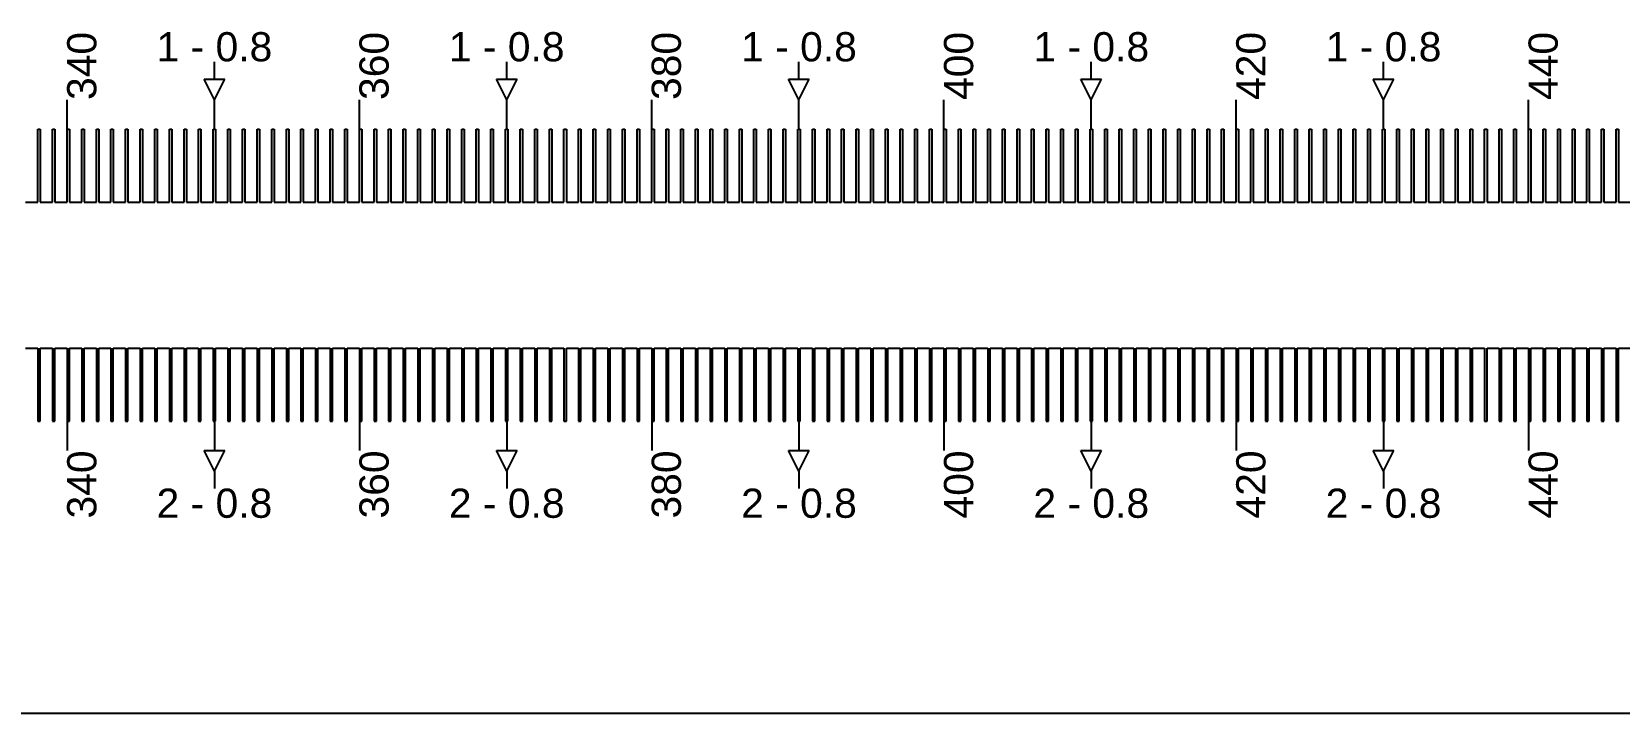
# Model space of a CAD drawing. Extents: x -119394 to 128420, y 74496 to 185496.
# Drawn here: x 8745 to 9288, y 112796 to 113029 of the extents above; entities that cross this region are included whole.
import ezdxf

# ---------------------------------------------------------------- set-up
doc = ezdxf.new("R2010")
doc.units = 13
doc.layers.add('CL - Label-1', color=120, linetype='Continuous')
doc.layers.add('CL - Label-2', color=132, linetype='Continuous')
doc.layers.add('CL - Sub-Micro', color=7, linetype='Continuous', true_color=0x47d1ff)
doc.styles.get("Standard").update_dxf_attribs({"font": 'arial.ttf'})

msp = doc.modelspace()

# ---------------------------------------------------------------- linework, layer by layer
for p, q in [((8807.19, 113012.94), (8807.19, 113018.94)), ((8907.19, 113012.94), (8907.19, 113018.94)), ((9007.19, 113012.94), (9007.19, 113018.94)), ((9107.19, 113012.94), (9107.19, 113018.94)), ((9207.19, 113012.94), (9207.19, 113018.94)), ((8756.79, 112995.86), (8756.79, 113005.86)), ((8807.19, 112995.86), (8807.19, 113005.86)), ((8856.79, 112995.86), (8856.79, 113005.86)), ((8907.19, 112995.86), (8907.19, 113005.86)), ((8956.79, 112995.86), (8956.79, 113005.86)), ((9007.19, 112995.86), (9007.19, 113005.86)), ((9056.79, 112995.86), (9056.79, 113005.86)), ((9107.19, 112995.86), (9107.19, 113005.86)), ((9156.79, 112995.86), (9156.79, 113005.86)), ((9207.19, 112995.86), (9207.19, 113005.86)), ((9256.79, 112995.86), (9256.79, 113005.86)), ((8756.79, 112895.86), (8756.79, 112885.86)), ((8807.19, 112895.86), (8807.19, 112885.86)), ((8856.79, 112895.86), (8856.79, 112885.86)), ((8907.19, 112895.86), (8907.19, 112885.86)), ((8956.79, 112895.86), (8956.79, 112885.86)), ((9007.19, 112895.86), (9007.19, 112885.86)), ((9056.79, 112895.86), (9056.79, 112885.86)), ((9107.19, 112895.86), (9107.19, 112885.86)), ((9156.79, 112895.86), (9156.79, 112885.86)), ((9207.19, 112895.86), (9207.19, 112885.86)), ((9256.79, 112895.86), (9256.79, 112885.86)), ((8807.19, 112878.79), (8807.19, 112872.79)), ((8907.19, 112878.79), (8907.19, 112872.79)), ((9007.19, 112878.79), (9007.19, 112872.79)), ((9107.19, 112878.79), (9107.19, 112872.79)), ((9207.19, 112878.79), (9207.19, 112872.79)), ((4356.79, 112795.86), (14856.79, 112795.86))]:
    msp.add_line(p, q)
at = {"layer": 'CL - Label-2'}
for p, q in [((8807.19, 113005.86), (8803.65, 113012.96)), ((8803.65, 113012.96), (8810.72, 113012.96)), ((8807.19, 113005.86), (8810.72, 113012.96)), ((8907.19, 113005.86), (8903.65, 113012.96)), ((8903.65, 113012.96), (8910.72, 113012.96)), ((8907.19, 113005.86), (8910.72, 113012.96)), ((9007.19, 113005.86), (9003.65, 113012.96)), ((9003.65, 113012.96), (9010.72, 113012.96)), ((9007.19, 113005.86), (9010.72, 113012.96)), ((9107.19, 113005.86), (9103.65, 113012.96)), ((9103.65, 113012.96), (9110.72, 113012.96)), ((9107.19, 113005.86), (9110.72, 113012.96)), ((9207.19, 113005.86), (9203.65, 113012.96)), ((9203.65, 113012.96), (9210.72, 113012.96)), ((9207.19, 113005.86), (9210.72, 113012.96)), ((8807.19, 112878.79), (8803.65, 112885.89)), ((8803.65, 112885.89), (8810.72, 112885.89)), ((8807.19, 112878.79), (8810.72, 112885.89)), ((8907.19, 112878.79), (8903.65, 112885.89)), ((8903.65, 112885.89), (8910.72, 112885.89)), ((8907.19, 112878.79), (8910.72, 112885.89)), ((9007.19, 112878.79), (9003.65, 112885.89)), ((9003.65, 112885.89), (9010.72, 112885.89)), ((9007.19, 112878.79), (9010.72, 112885.89)), ((9107.19, 112878.79), (9103.65, 112885.89)), ((9103.65, 112885.89), (9110.72, 112885.89)), ((9107.19, 112878.79), (9110.72, 112885.89)), ((9207.19, 112878.79), (9203.65, 112885.89)), ((9203.65, 112885.89), (9210.72, 112885.89)), ((9207.19, 112878.79), (9210.72, 112885.89))]:
    msp.add_line(p, q, dxfattribs=at)
at = {"layer": 'CL - Sub-Micro'}
for p, q in [((8746.79, 112970.86), (8746.79, 112995.86)), ((8746.79, 112995.86), (8747.59, 112995.86)), ((8747.59, 112995.86), (8747.59, 112970.86)), ((8751.79, 112970.86), (8751.79, 112995.86)), ((8751.79, 112995.86), (8752.59, 112995.86)), ((8752.59, 112995.86), (8752.59, 112970.86)), ((8756.79, 112970.86), (8756.79, 112995.86)), ((8756.79, 112995.86), (8757.59, 112995.86)), ((8757.59, 112995.86), (8757.59, 112970.86)), ((8761.79, 112970.86), (8761.79, 112995.86)), ((8761.79, 112995.86), (8762.59, 112995.86)), ((8762.59, 112995.86), (8762.59, 112970.86)), ((8766.79, 112970.86), (8766.79, 112995.86)), ((8766.79, 112995.86), (8767.59, 112995.86)), ((8767.59, 112995.86), (8767.59, 112970.86)), ((8771.79, 112970.86), (8771.79, 112995.86)), ((8771.79, 112995.86), (8772.59, 112995.86)), ((8772.59, 112995.86), (8772.59, 112970.86)), ((8776.79, 112970.86), (8776.79, 112995.86)), ((8776.79, 112995.86), (8777.59, 112995.86)), ((8777.59, 112995.86), (8777.59, 112970.86)), ((8781.79, 112970.86), (8781.79, 112995.86)), ((8781.79, 112995.86), (8782.59, 112995.86)), ((8782.59, 112995.86), (8782.59, 112970.86)), ((8786.79, 112970.86), (8786.79, 112995.86)), ((8786.79, 112995.86), (8787.59, 112995.86)), ((8787.59, 112995.86), (8787.59, 112970.86)), ((8791.79, 112970.86), (8791.79, 112995.86)), ((8791.79, 112995.86), (8792.59, 112995.86)), ((8792.59, 112995.86), (8792.59, 112970.86)), ((8796.79, 112970.86), (8796.79, 112995.86)), ((8796.79, 112995.86), (8797.59, 112995.86)), ((8797.59, 112995.86), (8797.59, 112970.86)), ((8801.79, 112970.86), (8801.79, 112995.86)), ((8801.79, 112995.86), (8802.59, 112995.86)), ((8802.59, 112995.86), (8802.59, 112970.86)), ((8806.79, 112970.86), (8806.79, 112995.86)), ((8806.79, 112995.86), (8807.59, 112995.86)), ((8807.59, 112995.86), (8807.59, 112970.86)), ((8811.79, 112970.86), (8811.79, 112995.86)), ((8811.79, 112995.86), (8812.59, 112995.86)), ((8812.59, 112995.86), (8812.59, 112970.86)), ((8816.79, 112970.86), (8816.79, 112995.86)), ((8816.79, 112995.86), (8817.59, 112995.86)), ((8817.59, 112995.86), (8817.59, 112970.86)), ((8821.79, 112970.86), (8821.79, 112995.86)), ((8821.79, 112995.86), (8822.59, 112995.86)), ((8822.59, 112995.86), (8822.59, 112970.86)), ((8826.79, 112970.86), (8826.79, 112995.86)), ((8826.79, 112995.86), (8827.59, 112995.86)), ((8827.59, 112995.86), (8827.59, 112970.86)), ((8831.79, 112970.86), (8831.79, 112995.86)), ((8831.79, 112995.86), (8832.59, 112995.86)), ((8832.59, 112995.86), (8832.59, 112970.86)), ((8836.79, 112970.86), (8836.79, 112995.86)), ((8836.79, 112995.86), (8837.59, 112995.86)), ((8837.59, 112995.86), (8837.59, 112970.86)), ((8841.79, 112970.86), (8841.79, 112995.86)), ((8841.79, 112995.86), (8842.59, 112995.86)), ((8842.59, 112995.86), (8842.59, 112970.86)), ((8846.79, 112970.86), (8846.79, 112995.86)), ((8846.79, 112995.86), (8847.59, 112995.86)), ((8847.59, 112995.86), (8847.59, 112970.86)), ((8851.79, 112970.86), (8851.79, 112995.86)), ((8851.79, 112995.86), (8852.59, 112995.86)), ((8852.59, 112995.86), (8852.59, 112970.86)), ((8856.79, 112970.86), (8856.79, 112995.86)), ((8856.79, 112995.86), (8857.59, 112995.86)), ((8857.59, 112995.86), (8857.59, 112970.86)), ((8861.79, 112970.86), (8861.79, 112995.86)), ((8861.79, 112995.86), (8862.59, 112995.86)), ((8862.59, 112995.86), (8862.59, 112970.86)), ((8866.79, 112970.86), (8866.79, 112995.86)), ((8866.79, 112995.86), (8867.59, 112995.86)), ((8867.59, 112995.86), (8867.59, 112970.86)), ((8871.79, 112970.86), (8871.79, 112995.86)), ((8871.79, 112995.86), (8872.59, 112995.86)), ((8872.59, 112995.86), (8872.59, 112970.86)), ((8876.79, 112970.86), (8876.79, 112995.86)), ((8876.79, 112995.86), (8877.59, 112995.86)), ((8877.59, 112995.86), (8877.59, 112970.86)), ((8881.79, 112970.86), (8881.79, 112995.86)), ((8881.79, 112995.86), (8882.59, 112995.86)), ((8882.59, 112995.86), (8882.59, 112970.86)), ((8886.79, 112970.86), (8886.79, 112995.86)), ((8886.79, 112995.86), (8887.59, 112995.86)), ((8887.59, 112995.86), (8887.59, 112970.86)), ((8891.79, 112970.86), (8891.79, 112995.86)), ((8891.79, 112995.86), (8892.59, 112995.86)), ((8892.59, 112995.86), (8892.59, 112970.86)), ((8896.79, 112970.86), (8896.79, 112995.86)), ((8896.79, 112995.86), (8897.59, 112995.86)), ((8897.59, 112995.86), (8897.59, 112970.86)), ((8901.79, 112970.86), (8901.79, 112995.86)), ((8901.79, 112995.86), (8902.59, 112995.86)), ((8902.59, 112995.86), (8902.59, 112970.86)), ((8906.79, 112970.86), (8906.79, 112995.86)), ((8906.79, 112995.86), (8907.59, 112995.86)), ((8907.59, 112995.86), (8907.59, 112970.86)), ((8911.79, 112970.86), (8911.79, 112995.86)), ((8911.79, 112995.86), (8912.59, 112995.86)), ((8912.59, 112995.86), (8912.59, 112970.86)), ((8916.79, 112970.86), (8916.79, 112995.86)), ((8916.79, 112995.86), (8917.59, 112995.86)), ((8917.59, 112995.86), (8917.59, 112970.86)), ((8921.79, 112970.86), (8921.79, 112995.86)), ((8921.79, 112995.86), (8922.59, 112995.86)), ((8922.59, 112995.86), (8922.59, 112970.86)), ((8926.79, 112970.86), (8926.79, 112995.86)), ((8926.79, 112995.86), (8927.59, 112995.86)), ((8927.59, 112995.86), (8927.59, 112970.86)), ((8931.79, 112970.86), (8931.79, 112995.86)), ((8931.79, 112995.86), (8932.59, 112995.86)), ((8932.59, 112995.86), (8932.59, 112970.86)), ((8936.79, 112970.86), (8936.79, 112995.86)), ((8936.79, 112995.86), (8937.59, 112995.86)), ((8937.59, 112995.86), (8937.59, 112970.86)), ((8941.79, 112970.86), (8941.79, 112995.86)), ((8941.79, 112995.86), (8942.59, 112995.86)), ((8942.59, 112995.86), (8942.59, 112970.86)), ((8946.79, 112970.86), (8946.79, 112995.86)), ((8946.79, 112995.86), (8947.59, 112995.86)), ((8947.59, 112995.86), (8947.59, 112970.86)), ((8951.79, 112970.86), (8951.79, 112995.86)), ((8951.79, 112995.86), (8952.59, 112995.86)), ((8952.59, 112995.86), (8952.59, 112970.86)), ((8956.79, 112970.86), (8956.79, 112995.86)), ((8956.79, 112995.86), (8957.59, 112995.86)), ((8957.59, 112995.86), (8957.59, 112970.86)), ((8961.79, 112970.86), (8961.79, 112995.86)), ((8961.79, 112995.86), (8962.59, 112995.86)), ((8962.59, 112995.86), (8962.59, 112970.86)), ((8966.79, 112970.86), (8966.79, 112995.86)), ((8966.79, 112995.86), (8967.59, 112995.86)), ((8967.59, 112995.86), (8967.59, 112970.86)), ((8971.79, 112970.86), (8971.79, 112995.86)), ((8971.79, 112995.86), (8972.59, 112995.86)), ((8972.59, 112995.86), (8972.59, 112970.86)), ((8976.79, 112970.86), (8976.79, 112995.86)), ((8976.79, 112995.86), (8977.59, 112995.86)), ((8977.59, 112995.86), (8977.59, 112970.86)), ((8981.79, 112970.86), (8981.79, 112995.86)), ((8981.79, 112995.86), (8982.59, 112995.86)), ((8982.59, 112995.86), (8982.59, 112970.86)), ((8986.79, 112970.86), (8986.79, 112995.86)), ((8986.79, 112995.86), (8987.59, 112995.86)), ((8987.59, 112995.86), (8987.59, 112970.86)), ((8991.79, 112970.86), (8991.79, 112995.86)), ((8991.79, 112995.86), (8992.59, 112995.86)), ((8992.59, 112995.86), (8992.59, 112970.86)), ((8996.79, 112970.86), (8996.79, 112995.86)), ((8996.79, 112995.86), (8997.59, 112995.86)), ((8997.59, 112995.86), (8997.59, 112970.86)), ((9001.79, 112970.86), (9001.79, 112995.86)), ((9001.79, 112995.86), (9002.59, 112995.86)), ((9002.59, 112995.86), (9002.59, 112970.86)), ((9006.79, 112970.86), (9006.79, 112995.86)), ((9006.79, 112995.86), (9007.59, 112995.86)), ((9007.59, 112995.86), (9007.59, 112970.86)), ((9011.79, 112970.86), (9011.79, 112995.86)), ((9011.79, 112995.86), (9012.59, 112995.86)), ((9012.59, 112995.86), (9012.59, 112970.86)), ((9016.79, 112970.86), (9016.79, 112995.86)), ((9016.79, 112995.86), (9017.59, 112995.86)), ((9017.59, 112995.86), (9017.59, 112970.86)), ((9021.79, 112970.86), (9021.79, 112995.86)), ((9021.79, 112995.86), (9022.59, 112995.86)), ((9022.59, 112995.86), (9022.59, 112970.86)), ((9026.79, 112970.86), (9026.79, 112995.86)), ((9026.79, 112995.86), (9027.59, 112995.86)), ((9027.59, 112995.86), (9027.59, 112970.86)), ((9031.79, 112970.86), (9031.79, 112995.86)), ((9031.79, 112995.86), (9032.59, 112995.86)), ((9032.59, 112995.86), (9032.59, 112970.86)), ((9036.79, 112970.86), (9036.79, 112995.86)), ((9036.79, 112995.86), (9037.59, 112995.86)), ((9037.59, 112995.86), (9037.59, 112970.86)), ((9041.79, 112970.86), (9041.79, 112995.86)), ((9041.79, 112995.86), (9042.59, 112995.86)), ((9042.59, 112995.86), (9042.59, 112970.86)), ((9046.79, 112970.86), (9046.79, 112995.86)), ((9046.79, 112995.86), (9047.59, 112995.86)), ((9047.59, 112995.86), (9047.59, 112970.86)), ((9051.79, 112970.86), (9051.79, 112995.86)), ((9051.79, 112995.86), (9052.59, 112995.86)), ((9052.59, 112995.86), (9052.59, 112970.86)), ((9056.79, 112970.86), (9056.79, 112995.86)), ((9056.79, 112995.86), (9057.59, 112995.86)), ((9057.59, 112995.86), (9057.59, 112970.86)), ((9061.79, 112970.86), (9061.79, 112995.86)), ((9061.79, 112995.86), (9062.59, 112995.86)), ((9062.59, 112995.86), (9062.59, 112970.86)), ((9066.79, 112970.86), (9066.79, 112995.86)), ((9066.79, 112995.86), (9067.59, 112995.86)), ((9067.59, 112995.86), (9067.59, 112970.86)), ((9071.79, 112970.86), (9071.79, 112995.86)), ((9071.79, 112995.86), (9072.59, 112995.86)), ((9072.59, 112995.86), (9072.59, 112970.86)), ((9076.79, 112970.86), (9076.79, 112995.86)), ((9076.79, 112995.86), (9077.59, 112995.86)), ((9077.59, 112995.86), (9077.59, 112970.86)), ((9081.79, 112970.86), (9081.79, 112995.86)), ((9081.79, 112995.86), (9082.59, 112995.86)), ((9082.59, 112995.86), (9082.59, 112970.86)), ((9086.79, 112970.86), (9086.79, 112995.86)), ((9086.79, 112995.86), (9087.59, 112995.86)), ((9087.59, 112995.86), (9087.59, 112970.86)), ((9091.79, 112970.86), (9091.79, 112995.86)), ((9091.79, 112995.86), (9092.59, 112995.86)), ((9092.59, 112995.86), (9092.59, 112970.86)), ((9096.79, 112970.86), (9096.79, 112995.86)), ((9096.79, 112995.86), (9097.59, 112995.86)), ((9097.59, 112995.86), (9097.59, 112970.86)), ((9101.79, 112970.86), (9101.79, 112995.86)), ((9101.79, 112995.86), (9102.59, 112995.86)), ((9102.59, 112995.86), (9102.59, 112970.86)), ((9106.79, 112970.86), (9106.79, 112995.86)), ((9106.79, 112995.86), (9107.59, 112995.86)), ((9107.59, 112995.86), (9107.59, 112970.86)), ((9111.79, 112970.86), (9111.79, 112995.86)), ((9111.79, 112995.86), (9112.59, 112995.86)), ((9112.59, 112995.86), (9112.59, 112970.86)), ((9116.79, 112970.86), (9116.79, 112995.86)), ((9116.79, 112995.86), (9117.59, 112995.86)), ((9117.59, 112995.86), (9117.59, 112970.86)), ((9121.79, 112970.86), (9121.79, 112995.86)), ((9121.79, 112995.86), (9122.59, 112995.86)), ((9122.59, 112995.86), (9122.59, 112970.86)), ((9126.79, 112970.86), (9126.79, 112995.86)), ((9126.79, 112995.86), (9127.59, 112995.86)), ((9127.59, 112995.86), (9127.59, 112970.86)), ((9131.79, 112970.86), (9131.79, 112995.86)), ((9131.79, 112995.86), (9132.59, 112995.86)), ((9132.59, 112995.86), (9132.59, 112970.86)), ((9136.79, 112970.86), (9136.79, 112995.86)), ((9136.79, 112995.86), (9137.59, 112995.86)), ((9137.59, 112995.86), (9137.59, 112970.86)), ((9141.79, 112970.86), (9141.79, 112995.86)), ((9141.79, 112995.86), (9142.59, 112995.86)), ((9142.59, 112995.86), (9142.59, 112970.86)), ((9146.79, 112970.86), (9146.79, 112995.86)), ((9146.79, 112995.86), (9147.59, 112995.86)), ((9147.59, 112995.86), (9147.59, 112970.86)), ((9151.79, 112970.86), (9151.79, 112995.86)), ((9151.79, 112995.86), (9152.59, 112995.86)), ((9152.59, 112995.86), (9152.59, 112970.86)), ((9156.79, 112970.86), (9156.79, 112995.86)), ((9156.79, 112995.86), (9157.59, 112995.86)), ((9157.59, 112995.86), (9157.59, 112970.86)), ((9161.79, 112970.86), (9161.79, 112995.86)), ((9161.79, 112995.86), (9162.59, 112995.86)), ((9162.59, 112995.86), (9162.59, 112970.86)), ((9166.79, 112970.86), (9166.79, 112995.86)), ((9166.79, 112995.86), (9167.59, 112995.86)), ((9167.59, 112995.86), (9167.59, 112970.86)), ((9171.79, 112970.86), (9171.79, 112995.86)), ((9171.79, 112995.86), (9172.59, 112995.86)), ((9172.59, 112995.86), (9172.59, 112970.86)), ((9176.79, 112970.86), (9176.79, 112995.86)), ((9176.79, 112995.86), (9177.59, 112995.86)), ((9177.59, 112995.86), (9177.59, 112970.86)), ((9181.79, 112970.86), (9181.79, 112995.86)), ((9181.79, 112995.86), (9182.59, 112995.86)), ((9182.59, 112995.86), (9182.59, 112970.86)), ((9186.79, 112970.86), (9186.79, 112995.86)), ((9186.79, 112995.86), (9187.59, 112995.86)), ((9187.59, 112995.86), (9187.59, 112970.86)), ((9191.79, 112970.86), (9191.79, 112995.86)), ((9191.79, 112995.86), (9192.59, 112995.86)), ((9192.59, 112995.86), (9192.59, 112970.86)), ((9196.79, 112970.86), (9196.79, 112995.86)), ((9196.79, 112995.86), (9197.59, 112995.86)), ((9197.59, 112995.86), (9197.59, 112970.86)), ((9201.79, 112970.86), (9201.79, 112995.86)), ((9201.79, 112995.86), (9202.59, 112995.86)), ((9202.59, 112995.86), (9202.59, 112970.86)), ((9206.79, 112970.86), (9206.79, 112995.86)), ((9206.79, 112995.86), (9207.59, 112995.86)), ((9207.59, 112995.86), (9207.59, 112970.86)), ((9211.79, 112970.86), (9211.79, 112995.86)), ((9211.79, 112995.86), (9212.59, 112995.86)), ((9212.59, 112995.86), (9212.59, 112970.86)), ((9216.79, 112970.86), (9216.79, 112995.86)), ((9216.79, 112995.86), (9217.59, 112995.86)), ((9217.59, 112995.86), (9217.59, 112970.86)), ((9221.79, 112970.86), (9221.79, 112995.86)), ((9221.79, 112995.86), (9222.59, 112995.86)), ((9222.59, 112995.86), (9222.59, 112970.86)), ((9226.79, 112970.86), (9226.79, 112995.86)), ((9226.79, 112995.86), (9227.59, 112995.86)), ((9227.59, 112995.86), (9227.59, 112970.86)), ((9231.79, 112970.86), (9231.79, 112995.86)), ((9231.79, 112995.86), (9232.59, 112995.86)), ((9232.59, 112995.86), (9232.59, 112970.86)), ((9236.79, 112970.86), (9236.79, 112995.86)), ((9236.79, 112995.86), (9237.59, 112995.86)), ((9237.59, 112995.86), (9237.59, 112970.86)), ((9241.79, 112970.86), (9241.79, 112995.86)), ((9241.79, 112995.86), (9242.59, 112995.86)), ((9242.59, 112995.86), (9242.59, 112970.86)), ((9246.79, 112970.86), (9246.79, 112995.86)), ((9246.79, 112995.86), (9247.59, 112995.86)), ((9247.59, 112995.86), (9247.59, 112970.86)), ((9251.79, 112970.86), (9251.79, 112995.86)), ((9251.79, 112995.86), (9252.59, 112995.86)), ((9252.59, 112995.86), (9252.59, 112970.86)), ((9256.79, 112970.86), (9256.79, 112995.86)), ((9256.79, 112995.86), (9257.59, 112995.86)), ((9257.59, 112995.86), (9257.59, 112970.86)), ((9261.79, 112970.86), (9261.79, 112995.86)), ((9261.79, 112995.86), (9262.59, 112995.86)), ((9262.59, 112995.86), (9262.59, 112970.86)), ((9266.79, 112970.86), (9266.79, 112995.86)), ((9266.79, 112995.86), (9267.59, 112995.86)), ((9267.59, 112995.86), (9267.59, 112970.86)), ((9271.79, 112970.86), (9271.79, 112995.86)), ((9271.79, 112995.86), (9272.59, 112995.86)), ((9272.59, 112995.86), (9272.59, 112970.86)), ((9276.79, 112970.86), (9276.79, 112995.86)), ((9276.79, 112995.86), (9277.59, 112995.86)), ((9277.59, 112995.86), (9277.59, 112970.86)), ((9281.79, 112970.86), (9281.79, 112995.86)), ((9281.79, 112995.86), (9282.59, 112995.86)), ((9282.59, 112995.86), (9282.59, 112970.86)), ((9286.79, 112970.86), (9286.79, 112995.86)), ((9286.79, 112995.86), (9287.59, 112995.86)), ((9287.59, 112995.86), (9287.59, 112970.86)), ((8742.59, 112970.86), (8746.79, 112970.86)), ((8747.59, 112970.86), (8751.79, 112970.86)), ((8752.59, 112970.86), (8756.79, 112970.86)), ((8757.59, 112970.86), (8761.79, 112970.86)), ((8762.59, 112970.86), (8766.79, 112970.86)), ((8767.59, 112970.86), (8771.79, 112970.86)), ((8772.59, 112970.86), (8776.79, 112970.86)), ((8777.59, 112970.86), (8781.79, 112970.86)), ((8782.59, 112970.86), (8786.79, 112970.86)), ((8787.59, 112970.86), (8791.79, 112970.86)), ((8792.59, 112970.86), (8796.79, 112970.86)), ((8797.59, 112970.86), (8801.79, 112970.86)), ((8802.59, 112970.86), (8806.79, 112970.86)), ((8807.59, 112970.86), (8811.79, 112970.86)), ((8812.59, 112970.86), (8816.79, 112970.86)), ((8817.59, 112970.86), (8821.79, 112970.86)), ((8822.59, 112970.86), (8826.79, 112970.86)), ((8827.59, 112970.86), (8831.79, 112970.86)), ((8832.59, 112970.86), (8836.79, 112970.86)), ((8837.59, 112970.86), (8841.79, 112970.86)), ((8842.59, 112970.86), (8846.79, 112970.86)), ((8847.59, 112970.86), (8851.79, 112970.86)), ((8852.59, 112970.86), (8856.79, 112970.86)), ((8857.59, 112970.86), (8861.79, 112970.86)), ((8862.59, 112970.86), (8866.79, 112970.86)), ((8867.59, 112970.86), (8871.79, 112970.86)), ((8872.59, 112970.86), (8876.79, 112970.86)), ((8877.59, 112970.86), (8881.79, 112970.86)), ((8882.59, 112970.86), (8886.79, 112970.86)), ((8887.59, 112970.86), (8891.79, 112970.86)), ((8892.59, 112970.86), (8896.79, 112970.86)), ((8897.59, 112970.86), (8901.79, 112970.86)), ((8902.59, 112970.86), (8906.79, 112970.86)), ((8907.59, 112970.86), (8911.79, 112970.86)), ((8912.59, 112970.86), (8916.79, 112970.86)), ((8917.59, 112970.86), (8921.79, 112970.86)), ((8922.59, 112970.86), (8926.79, 112970.86)), ((8927.59, 112970.86), (8931.79, 112970.86)), ((8932.59, 112970.86), (8936.79, 112970.86)), ((8937.59, 112970.86), (8941.79, 112970.86)), ((8942.59, 112970.86), (8946.79, 112970.86)), ((8947.59, 112970.86), (8951.79, 112970.86)), ((8952.59, 112970.86), (8956.79, 112970.86)), ((8957.59, 112970.86), (8961.79, 112970.86)), ((8962.59, 112970.86), (8966.79, 112970.86)), ((8967.59, 112970.86), (8971.79, 112970.86)), ((8972.59, 112970.86), (8976.79, 112970.86)), ((8977.59, 112970.86), (8981.79, 112970.86)), ((8982.59, 112970.86), (8986.79, 112970.86)), ((8987.59, 112970.86), (8991.79, 112970.86)), ((8992.59, 112970.86), (8996.79, 112970.86)), ((8997.59, 112970.86), (9001.79, 112970.86)), ((9002.59, 112970.86), (9006.79, 112970.86)), ((9007.59, 112970.86), (9011.79, 112970.86)), ((9012.59, 112970.86), (9016.79, 112970.86)), ((9017.59, 112970.86), (9021.79, 112970.86)), ((9022.59, 112970.86), (9026.79, 112970.86)), ((9027.59, 112970.86), (9031.79, 112970.86)), ((9032.59, 112970.86), (9036.79, 112970.86)), ((9037.59, 112970.86), (9041.79, 112970.86)), ((9042.59, 112970.86), (9046.79, 112970.86)), ((9047.59, 112970.86), (9051.79, 112970.86)), ((9052.59, 112970.86), (9056.79, 112970.86)), ((9057.59, 112970.86), (9061.79, 112970.86)), ((9062.59, 112970.86), (9066.79, 112970.86)), ((9067.59, 112970.86), (9071.79, 112970.86)), ((9072.59, 112970.86), (9076.79, 112970.86)), ((9077.59, 112970.86), (9081.79, 112970.86)), ((9082.59, 112970.86), (9086.79, 112970.86)), ((9087.59, 112970.86), (9091.79, 112970.86)), ((9092.59, 112970.86), (9096.79, 112970.86)), ((9097.59, 112970.86), (9101.79, 112970.86)), ((9102.59, 112970.86), (9106.79, 112970.86)), ((9107.59, 112970.86), (9111.79, 112970.86)), ((9112.59, 112970.86), (9116.79, 112970.86)), ((9117.59, 112970.86), (9121.79, 112970.86)), ((9122.59, 112970.86), (9126.79, 112970.86)), ((9127.59, 112970.86), (9131.79, 112970.86)), ((9132.59, 112970.86), (9136.79, 112970.86)), ((9137.59, 112970.86), (9141.79, 112970.86)), ((9142.59, 112970.86), (9146.79, 112970.86)), ((9147.59, 112970.86), (9151.79, 112970.86)), ((9152.59, 112970.86), (9156.79, 112970.86)), ((9157.59, 112970.86), (9161.79, 112970.86)), ((9162.59, 112970.86), (9166.79, 112970.86)), ((9167.59, 112970.86), (9171.79, 112970.86)), ((9172.59, 112970.86), (9176.79, 112970.86)), ((9177.59, 112970.86), (9181.79, 112970.86)), ((9182.59, 112970.86), (9186.79, 112970.86)), ((9187.59, 112970.86), (9191.79, 112970.86)), ((9192.59, 112970.86), (9196.79, 112970.86)), ((9197.59, 112970.86), (9201.79, 112970.86)), ((9202.59, 112970.86), (9206.79, 112970.86)), ((9207.59, 112970.86), (9211.79, 112970.86)), ((9212.59, 112970.86), (9216.79, 112970.86)), ((9217.59, 112970.86), (9221.79, 112970.86)), ((9222.59, 112970.86), (9226.79, 112970.86)), ((9227.59, 112970.86), (9231.79, 112970.86)), ((9232.59, 112970.86), (9236.79, 112970.86)), ((9237.59, 112970.86), (9241.79, 112970.86)), ((9242.59, 112970.86), (9246.79, 112970.86)), ((9247.59, 112970.86), (9251.79, 112970.86)), ((9252.59, 112970.86), (9256.79, 112970.86)), ((9257.59, 112970.86), (9261.79, 112970.86)), ((9262.59, 112970.86), (9266.79, 112970.86)), ((9267.59, 112970.86), (9271.79, 112970.86)), ((9272.59, 112970.86), (9276.79, 112970.86)), ((9277.59, 112970.86), (9281.79, 112970.86)), ((9282.59, 112970.86), (9286.79, 112970.86)), ((9287.59, 112970.86), (9291.79, 112970.86)), ((8742.59, 112920.86), (8746.79, 112920.86)), ((8746.79, 112920.86), (8746.79, 112895.86)), ((8747.59, 112895.86), (8747.59, 112920.86)), ((8747.59, 112920.86), (8751.79, 112920.86)), ((8751.79, 112920.86), (8751.79, 112895.86)), ((8752.59, 112895.86), (8752.59, 112920.86)), ((8752.59, 112920.86), (8756.79, 112920.86)), ((8756.79, 112920.86), (8756.79, 112895.86)), ((8757.59, 112895.86), (8757.59, 112920.86)), ((8757.59, 112920.86), (8761.79, 112920.86)), ((8761.79, 112920.86), (8761.79, 112895.86)), ((8762.59, 112895.86), (8762.59, 112920.86)), ((8762.59, 112920.86), (8766.79, 112920.86)), ((8766.79, 112920.86), (8766.79, 112895.86)), ((8767.59, 112895.86), (8767.59, 112920.86)), ((8767.59, 112920.86), (8771.79, 112920.86)), ((8771.79, 112920.86), (8771.79, 112895.86)), ((8772.59, 112895.86), (8772.59, 112920.86)), ((8772.59, 112920.86), (8776.79, 112920.86)), ((8776.79, 112920.86), (8776.79, 112895.86)), ((8777.59, 112895.86), (8777.59, 112920.86)), ((8777.59, 112920.86), (8781.79, 112920.86)), ((8781.79, 112920.86), (8781.79, 112895.86)), ((8782.59, 112895.86), (8782.59, 112920.86)), ((8782.59, 112920.86), (8786.79, 112920.86)), ((8786.79, 112920.86), (8786.79, 112895.86)), ((8787.59, 112895.86), (8787.59, 112920.86)), ((8787.59, 112920.86), (8791.79, 112920.86)), ((8791.79, 112920.86), (8791.79, 112895.86)), ((8792.59, 112895.86), (8792.59, 112920.86)), ((8792.59, 112920.86), (8796.79, 112920.86)), ((8796.79, 112920.86), (8796.79, 112895.86)), ((8797.59, 112895.86), (8797.59, 112920.86)), ((8797.59, 112920.86), (8801.79, 112920.86)), ((8801.79, 112920.86), (8801.79, 112895.86)), ((8802.59, 112895.86), (8802.59, 112920.86)), ((8802.59, 112920.86), (8806.79, 112920.86)), ((8806.79, 112920.86), (8806.79, 112895.86)), ((8807.59, 112895.86), (8807.59, 112920.86)), ((8807.59, 112920.86), (8811.79, 112920.86)), ((8811.79, 112920.86), (8811.79, 112895.86)), ((8812.59, 112895.86), (8812.59, 112920.86)), ((8812.59, 112920.86), (8816.79, 112920.86)), ((8816.79, 112920.86), (8816.79, 112895.86)), ((8817.59, 112895.86), (8817.59, 112920.86)), ((8817.59, 112920.86), (8821.79, 112920.86)), ((8821.79, 112920.86), (8821.79, 112895.86)), ((8822.59, 112895.86), (8822.59, 112920.86)), ((8822.59, 112920.86), (8826.79, 112920.86)), ((8826.79, 112920.86), (8826.79, 112895.86)), ((8827.59, 112895.86), (8827.59, 112920.86)), ((8827.59, 112920.86), (8831.79, 112920.86)), ((8831.79, 112920.86), (8831.79, 112895.86)), ((8832.59, 112895.86), (8832.59, 112920.86)), ((8832.59, 112920.86), (8836.79, 112920.86)), ((8836.79, 112920.86), (8836.79, 112895.86)), ((8837.59, 112895.86), (8837.59, 112920.86)), ((8837.59, 112920.86), (8841.79, 112920.86)), ((8841.79, 112920.86), (8841.79, 112895.86)), ((8842.59, 112895.86), (8842.59, 112920.86)), ((8842.59, 112920.86), (8846.79, 112920.86)), ((8846.79, 112920.86), (8846.79, 112895.86)), ((8847.59, 112895.86), (8847.59, 112920.86)), ((8847.59, 112920.86), (8851.79, 112920.86)), ((8851.79, 112920.86), (8851.79, 112895.86)), ((8852.59, 112895.86), (8852.59, 112920.86)), ((8852.59, 112920.86), (8856.79, 112920.86)), ((8856.79, 112920.86), (8856.79, 112895.86)), ((8857.59, 112895.86), (8857.59, 112920.86)), ((8857.59, 112920.86), (8861.79, 112920.86)), ((8861.79, 112920.86), (8861.79, 112895.86)), ((8862.59, 112895.86), (8862.59, 112920.86)), ((8862.59, 112920.86), (8866.79, 112920.86)), ((8866.79, 112920.86), (8866.79, 112895.86)), ((8867.59, 112895.86), (8867.59, 112920.86)), ((8867.59, 112920.86), (8871.79, 112920.86)), ((8871.79, 112920.86), (8871.79, 112895.86)), ((8872.59, 112895.86), (8872.59, 112920.86)), ((8872.59, 112920.86), (8876.79, 112920.86)), ((8876.79, 112920.86), (8876.79, 112895.86)), ((8877.59, 112895.86), (8877.59, 112920.86)), ((8877.59, 112920.86), (8881.79, 112920.86)), ((8881.79, 112920.86), (8881.79, 112895.86)), ((8882.59, 112895.86), (8882.59, 112920.86)), ((8882.59, 112920.86), (8886.79, 112920.86)), ((8886.79, 112920.86), (8886.79, 112895.86)), ((8887.59, 112895.86), (8887.59, 112920.86)), ((8887.59, 112920.86), (8891.79, 112920.86)), ((8891.79, 112920.86), (8891.79, 112895.86)), ((8892.59, 112895.86), (8892.59, 112920.86)), ((8892.59, 112920.86), (8896.79, 112920.86)), ((8896.79, 112920.86), (8896.79, 112895.86)), ((8897.59, 112895.86), (8897.59, 112920.86)), ((8897.59, 112920.86), (8901.79, 112920.86)), ((8901.79, 112920.86), (8901.79, 112895.86)), ((8902.59, 112895.86), (8902.59, 112920.86)), ((8902.59, 112920.86), (8906.79, 112920.86)), ((8906.79, 112920.86), (8906.79, 112895.86)), ((8907.59, 112895.86), (8907.59, 112920.86)), ((8907.59, 112920.86), (8911.79, 112920.86)), ((8911.79, 112920.86), (8911.79, 112895.86)), ((8912.59, 112895.86), (8912.59, 112920.86)), ((8912.59, 112920.86), (8916.79, 112920.86)), ((8916.79, 112920.86), (8916.79, 112895.86)), ((8917.59, 112895.86), (8917.59, 112920.86)), ((8917.59, 112920.86), (8921.79, 112920.86)), ((8921.79, 112920.86), (8921.79, 112895.86)), ((8922.59, 112895.86), (8922.59, 112920.86)), ((8922.59, 112920.86), (8926.79, 112920.86)), ((8926.79, 112920.86), (8926.79, 112895.86)), ((8927.59, 112895.86), (8927.59, 112920.86)), ((8927.59, 112920.86), (8931.79, 112920.86)), ((8931.79, 112920.86), (8931.79, 112895.86)), ((8932.59, 112895.86), (8932.59, 112920.86)), ((8932.59, 112920.86), (8936.79, 112920.86)), ((8936.79, 112920.86), (8936.79, 112895.86)), ((8937.59, 112895.86), (8937.59, 112920.86)), ((8937.59, 112920.86), (8941.79, 112920.86)), ((8941.79, 112920.86), (8941.79, 112895.86)), ((8942.59, 112895.86), (8942.59, 112920.86)), ((8942.59, 112920.86), (8946.79, 112920.86)), ((8946.79, 112920.86), (8946.79, 112895.86)), ((8947.59, 112895.86), (8947.59, 112920.86)), ((8947.59, 112920.86), (8951.79, 112920.86)), ((8951.79, 112920.86), (8951.79, 112895.86)), ((8952.59, 112895.86), (8952.59, 112920.86)), ((8952.59, 112920.86), (8956.79, 112920.86)), ((8956.79, 112920.86), (8956.79, 112895.86)), ((8957.59, 112895.86), (8957.59, 112920.86)), ((8957.59, 112920.86), (8961.79, 112920.86)), ((8961.79, 112920.86), (8961.79, 112895.86)), ((8962.59, 112895.86), (8962.59, 112920.86)), ((8962.59, 112920.86), (8966.79, 112920.86)), ((8966.79, 112920.86), (8966.79, 112895.86)), ((8967.59, 112895.86), (8967.59, 112920.86)), ((8967.59, 112920.86), (8971.79, 112920.86)), ((8971.79, 112920.86), (8971.79, 112895.86)), ((8972.59, 112895.86), (8972.59, 112920.86)), ((8972.59, 112920.86), (8976.79, 112920.86)), ((8976.79, 112920.86), (8976.79, 112895.86)), ((8977.59, 112895.86), (8977.59, 112920.86)), ((8977.59, 112920.86), (8981.79, 112920.86)), ((8981.79, 112920.86), (8981.79, 112895.86)), ((8982.59, 112895.86), (8982.59, 112920.86)), ((8982.59, 112920.86), (8986.79, 112920.86)), ((8986.79, 112920.86), (8986.79, 112895.86)), ((8987.59, 112895.86), (8987.59, 112920.86)), ((8987.59, 112920.86), (8991.79, 112920.86)), ((8991.79, 112920.86), (8991.79, 112895.86)), ((8992.59, 112895.86), (8992.59, 112920.86)), ((8992.59, 112920.86), (8996.79, 112920.86)), ((8996.79, 112920.86), (8996.79, 112895.86)), ((8997.59, 112895.86), (8997.59, 112920.86)), ((8997.59, 112920.86), (9001.79, 112920.86)), ((9001.79, 112920.86), (9001.79, 112895.86)), ((9002.59, 112895.86), (9002.59, 112920.86)), ((9002.59, 112920.86), (9006.79, 112920.86)), ((9006.79, 112920.86), (9006.79, 112895.86)), ((9007.59, 112895.86), (9007.59, 112920.86)), ((9007.59, 112920.86), (9011.79, 112920.86)), ((9011.79, 112920.86), (9011.79, 112895.86)), ((9012.59, 112895.86), (9012.59, 112920.86)), ((9012.59, 112920.86), (9016.79, 112920.86)), ((9016.79, 112920.86), (9016.79, 112895.86)), ((9017.59, 112895.86), (9017.59, 112920.86)), ((9017.59, 112920.86), (9021.79, 112920.86)), ((9021.79, 112920.86), (9021.79, 112895.86)), ((9022.59, 112895.86), (9022.59, 112920.86)), ((9022.59, 112920.86), (9026.79, 112920.86)), ((9026.79, 112920.86), (9026.79, 112895.86)), ((9027.59, 112895.86), (9027.59, 112920.86)), ((9027.59, 112920.86), (9031.79, 112920.86)), ((9031.79, 112920.86), (9031.79, 112895.86)), ((9032.59, 112895.86), (9032.59, 112920.86)), ((9032.59, 112920.86), (9036.79, 112920.86)), ((9036.79, 112920.86), (9036.79, 112895.86)), ((9037.59, 112895.86), (9037.59, 112920.86)), ((9037.59, 112920.86), (9041.79, 112920.86)), ((9041.79, 112920.86), (9041.79, 112895.86)), ((9042.59, 112895.86), (9042.59, 112920.86)), ((9042.59, 112920.86), (9046.79, 112920.86)), ((9046.79, 112920.86), (9046.79, 112895.86)), ((9047.59, 112895.86), (9047.59, 112920.86)), ((9047.59, 112920.86), (9051.79, 112920.86)), ((9051.79, 112920.86), (9051.79, 112895.86)), ((9052.59, 112895.86), (9052.59, 112920.86)), ((9052.59, 112920.86), (9056.79, 112920.86)), ((9056.79, 112920.86), (9056.79, 112895.86)), ((9057.59, 112895.86), (9057.59, 112920.86)), ((9057.59, 112920.86), (9061.79, 112920.86)), ((9061.79, 112920.86), (9061.79, 112895.86)), ((9062.59, 112895.86), (9062.59, 112920.86)), ((9062.59, 112920.86), (9066.79, 112920.86)), ((9066.79, 112920.86), (9066.79, 112895.86)), ((9067.59, 112895.86), (9067.59, 112920.86)), ((9067.59, 112920.86), (9071.79, 112920.86)), ((9071.79, 112920.86), (9071.79, 112895.86)), ((9072.59, 112895.86), (9072.59, 112920.86)), ((9072.59, 112920.86), (9076.79, 112920.86)), ((9076.79, 112920.86), (9076.79, 112895.86)), ((9077.59, 112895.86), (9077.59, 112920.86)), ((9077.59, 112920.86), (9081.79, 112920.86)), ((9081.79, 112920.86), (9081.79, 112895.86)), ((9082.59, 112895.86), (9082.59, 112920.86)), ((9082.59, 112920.86), (9086.79, 112920.86)), ((9086.79, 112920.86), (9086.79, 112895.86)), ((9087.59, 112895.86), (9087.59, 112920.86)), ((9087.59, 112920.86), (9091.79, 112920.86)), ((9091.79, 112920.86), (9091.79, 112895.86)), ((9092.59, 112895.86), (9092.59, 112920.86)), ((9092.59, 112920.86), (9096.79, 112920.86)), ((9096.79, 112920.86), (9096.79, 112895.86)), ((9097.59, 112895.86), (9097.59, 112920.86)), ((9097.59, 112920.86), (9101.79, 112920.86)), ((9101.79, 112920.86), (9101.79, 112895.86)), ((9102.59, 112895.86), (9102.59, 112920.86)), ((9102.59, 112920.86), (9106.79, 112920.86)), ((9106.79, 112920.86), (9106.79, 112895.86)), ((9107.59, 112895.86), (9107.59, 112920.86)), ((9107.59, 112920.86), (9111.79, 112920.86)), ((9111.79, 112920.86), (9111.79, 112895.86)), ((9112.59, 112895.86), (9112.59, 112920.86)), ((9112.59, 112920.86), (9116.79, 112920.86)), ((9116.79, 112920.86), (9116.79, 112895.86)), ((9117.59, 112895.86), (9117.59, 112920.86)), ((9117.59, 112920.86), (9121.79, 112920.86)), ((9121.79, 112920.86), (9121.79, 112895.86)), ((9122.59, 112895.86), (9122.59, 112920.86)), ((9122.59, 112920.86), (9126.79, 112920.86)), ((9126.79, 112920.86), (9126.79, 112895.86)), ((9127.59, 112895.86), (9127.59, 112920.86)), ((9127.59, 112920.86), (9131.79, 112920.86)), ((9131.79, 112920.86), (9131.79, 112895.86)), ((9132.59, 112895.86), (9132.59, 112920.86)), ((9132.59, 112920.86), (9136.79, 112920.86)), ((9136.79, 112920.86), (9136.79, 112895.86)), ((9137.59, 112895.86), (9137.59, 112920.86)), ((9137.59, 112920.86), (9141.79, 112920.86)), ((9141.79, 112920.86), (9141.79, 112895.86)), ((9142.59, 112895.86), (9142.59, 112920.86)), ((9142.59, 112920.86), (9146.79, 112920.86)), ((9146.79, 112920.86), (9146.79, 112895.86)), ((9147.59, 112895.86), (9147.59, 112920.86)), ((9147.59, 112920.86), (9151.79, 112920.86)), ((9151.79, 112920.86), (9151.79, 112895.86)), ((9152.59, 112895.86), (9152.59, 112920.86)), ((9152.59, 112920.86), (9156.79, 112920.86)), ((9156.79, 112920.86), (9156.79, 112895.86)), ((9157.59, 112895.86), (9157.59, 112920.86)), ((9157.59, 112920.86), (9161.79, 112920.86)), ((9161.79, 112920.86), (9161.79, 112895.86)), ((9162.59, 112895.86), (9162.59, 112920.86)), ((9162.59, 112920.86), (9166.79, 112920.86)), ((9166.79, 112920.86), (9166.79, 112895.86)), ((9167.59, 112895.86), (9167.59, 112920.86)), ((9167.59, 112920.86), (9171.79, 112920.86)), ((9171.79, 112920.86), (9171.79, 112895.86)), ((9172.59, 112895.86), (9172.59, 112920.86)), ((9172.59, 112920.86), (9176.79, 112920.86)), ((9176.79, 112920.86), (9176.79, 112895.86)), ((9177.59, 112895.86), (9177.59, 112920.86)), ((9177.59, 112920.86), (9181.79, 112920.86)), ((9181.79, 112920.86), (9181.79, 112895.86)), ((9182.59, 112895.86), (9182.59, 112920.86)), ((9182.59, 112920.86), (9186.79, 112920.86)), ((9186.79, 112920.86), (9186.79, 112895.86)), ((9187.59, 112895.86), (9187.59, 112920.86)), ((9187.59, 112920.86), (9191.79, 112920.86)), ((9191.79, 112920.86), (9191.79, 112895.86)), ((9192.59, 112895.86), (9192.59, 112920.86)), ((9192.59, 112920.86), (9196.79, 112920.86)), ((9196.79, 112920.86), (9196.79, 112895.86)), ((9197.59, 112895.86), (9197.59, 112920.86)), ((9197.59, 112920.86), (9201.79, 112920.86)), ((9201.79, 112920.86), (9201.79, 112895.86)), ((9202.59, 112895.86), (9202.59, 112920.86)), ((9202.59, 112920.86), (9206.79, 112920.86)), ((9206.79, 112920.86), (9206.79, 112895.86)), ((9207.59, 112895.86), (9207.59, 112920.86)), ((9207.59, 112920.86), (9211.79, 112920.86)), ((9211.79, 112920.86), (9211.79, 112895.86)), ((9212.59, 112895.86), (9212.59, 112920.86)), ((9212.59, 112920.86), (9216.79, 112920.86)), ((9216.79, 112920.86), (9216.79, 112895.86)), ((9217.59, 112895.86), (9217.59, 112920.86)), ((9217.59, 112920.86), (9221.79, 112920.86)), ((9221.79, 112920.86), (9221.79, 112895.86)), ((9222.59, 112895.86), (9222.59, 112920.86)), ((9222.59, 112920.86), (9226.79, 112920.86)), ((9226.79, 112920.86), (9226.79, 112895.86)), ((9227.59, 112895.86), (9227.59, 112920.86)), ((9227.59, 112920.86), (9231.79, 112920.86)), ((9231.79, 112920.86), (9231.79, 112895.86)), ((9232.59, 112895.86), (9232.59, 112920.86)), ((9232.59, 112920.86), (9236.79, 112920.86)), ((9236.79, 112920.86), (9236.79, 112895.86)), ((9237.59, 112895.86), (9237.59, 112920.86)), ((9237.59, 112920.86), (9241.79, 112920.86)), ((9241.79, 112920.86), (9241.79, 112895.86)), ((9242.59, 112895.86), (9242.59, 112920.86)), ((9242.59, 112920.86), (9246.79, 112920.86)), ((9246.79, 112920.86), (9246.79, 112895.86)), ((9247.59, 112895.86), (9247.59, 112920.86)), ((9247.59, 112920.86), (9251.79, 112920.86)), ((9251.79, 112920.86), (9251.79, 112895.86)), ((9252.59, 112895.86), (9252.59, 112920.86)), ((9252.59, 112920.86), (9256.79, 112920.86)), ((9256.79, 112920.86), (9256.79, 112895.86)), ((9257.59, 112895.86), (9257.59, 112920.86)), ((9257.59, 112920.86), (9261.79, 112920.86)), ((9261.79, 112920.86), (9261.79, 112895.86)), ((9262.59, 112895.86), (9262.59, 112920.86)), ((9262.59, 112920.86), (9266.79, 112920.86)), ((9266.79, 112920.86), (9266.79, 112895.86)), ((9267.59, 112895.86), (9267.59, 112920.86)), ((9267.59, 112920.86), (9271.79, 112920.86)), ((9271.79, 112920.86), (9271.79, 112895.86)), ((9272.59, 112895.86), (9272.59, 112920.86)), ((9272.59, 112920.86), (9276.79, 112920.86)), ((9276.79, 112920.86), (9276.79, 112895.86)), ((9277.59, 112895.86), (9277.59, 112920.86)), ((9277.59, 112920.86), (9281.79, 112920.86)), ((9281.79, 112920.86), (9281.79, 112895.86)), ((9282.59, 112895.86), (9282.59, 112920.86)), ((9282.59, 112920.86), (9286.79, 112920.86)), ((9286.79, 112920.86), (9286.79, 112895.86)), ((9287.59, 112895.86), (9287.59, 112920.86)), ((9287.59, 112920.86), (9291.79, 112920.86)), ((8746.79, 112895.86), (8747.59, 112895.86)), ((8751.79, 112895.86), (8752.59, 112895.86)), ((8756.79, 112895.86), (8757.59, 112895.86)), ((8761.79, 112895.86), (8762.59, 112895.86)), ((8766.79, 112895.86), (8767.59, 112895.86)), ((8771.79, 112895.86), (8772.59, 112895.86)), ((8776.79, 112895.86), (8777.59, 112895.86)), ((8781.79, 112895.86), (8782.59, 112895.86)), ((8786.79, 112895.86), (8787.59, 112895.86)), ((8791.79, 112895.86), (8792.59, 112895.86)), ((8796.79, 112895.86), (8797.59, 112895.86)), ((8801.79, 112895.86), (8802.59, 112895.86)), ((8806.79, 112895.86), (8807.59, 112895.86)), ((8811.79, 112895.86), (8812.59, 112895.86)), ((8816.79, 112895.86), (8817.59, 112895.86)), ((8821.79, 112895.86), (8822.59, 112895.86)), ((8826.79, 112895.86), (8827.59, 112895.86)), ((8831.79, 112895.86), (8832.59, 112895.86)), ((8836.79, 112895.86), (8837.59, 112895.86)), ((8841.79, 112895.86), (8842.59, 112895.86)), ((8846.79, 112895.86), (8847.59, 112895.86)), ((8851.79, 112895.86), (8852.59, 112895.86)), ((8856.79, 112895.86), (8857.59, 112895.86)), ((8861.79, 112895.86), (8862.59, 112895.86)), ((8866.79, 112895.86), (8867.59, 112895.86)), ((8871.79, 112895.86), (8872.59, 112895.86)), ((8876.79, 112895.86), (8877.59, 112895.86)), ((8881.79, 112895.86), (8882.59, 112895.86)), ((8886.79, 112895.86), (8887.59, 112895.86)), ((8891.79, 112895.86), (8892.59, 112895.86)), ((8896.79, 112895.86), (8897.59, 112895.86)), ((8901.79, 112895.86), (8902.59, 112895.86)), ((8906.79, 112895.86), (8907.59, 112895.86)), ((8911.79, 112895.86), (8912.59, 112895.86)), ((8916.79, 112895.86), (8917.59, 112895.86)), ((8921.79, 112895.86), (8922.59, 112895.86)), ((8926.79, 112895.86), (8927.59, 112895.86)), ((8931.79, 112895.86), (8932.59, 112895.86)), ((8936.79, 112895.86), (8937.59, 112895.86)), ((8941.79, 112895.86), (8942.59, 112895.86)), ((8946.79, 112895.86), (8947.59, 112895.86)), ((8951.79, 112895.86), (8952.59, 112895.86)), ((8956.79, 112895.86), (8957.59, 112895.86)), ((8961.79, 112895.86), (8962.59, 112895.86)), ((8966.79, 112895.86), (8967.59, 112895.86)), ((8971.79, 112895.86), (8972.59, 112895.86)), ((8976.79, 112895.86), (8977.59, 112895.86)), ((8981.79, 112895.86), (8982.59, 112895.86)), ((8986.79, 112895.86), (8987.59, 112895.86)), ((8991.79, 112895.86), (8992.59, 112895.86)), ((8996.79, 112895.86), (8997.59, 112895.86)), ((9001.79, 112895.86), (9002.59, 112895.86)), ((9006.79, 112895.86), (9007.59, 112895.86)), ((9011.79, 112895.86), (9012.59, 112895.86)), ((9016.79, 112895.86), (9017.59, 112895.86)), ((9021.79, 112895.86), (9022.59, 112895.86)), ((9026.79, 112895.86), (9027.59, 112895.86)), ((9031.79, 112895.86), (9032.59, 112895.86)), ((9036.79, 112895.86), (9037.59, 112895.86)), ((9041.79, 112895.86), (9042.59, 112895.86)), ((9046.79, 112895.86), (9047.59, 112895.86)), ((9051.79, 112895.86), (9052.59, 112895.86)), ((9056.79, 112895.86), (9057.59, 112895.86)), ((9061.79, 112895.86), (9062.59, 112895.86)), ((9066.79, 112895.86), (9067.59, 112895.86)), ((9071.79, 112895.86), (9072.59, 112895.86)), ((9076.79, 112895.86), (9077.59, 112895.86)), ((9081.79, 112895.86), (9082.59, 112895.86)), ((9086.79, 112895.86), (9087.59, 112895.86)), ((9091.79, 112895.86), (9092.59, 112895.86)), ((9096.79, 112895.86), (9097.59, 112895.86)), ((9101.79, 112895.86), (9102.59, 112895.86)), ((9106.79, 112895.86), (9107.59, 112895.86)), ((9111.79, 112895.86), (9112.59, 112895.86)), ((9116.79, 112895.86), (9117.59, 112895.86)), ((9121.79, 112895.86), (9122.59, 112895.86)), ((9126.79, 112895.86), (9127.59, 112895.86)), ((9131.79, 112895.86), (9132.59, 112895.86)), ((9136.79, 112895.86), (9137.59, 112895.86)), ((9141.79, 112895.86), (9142.59, 112895.86)), ((9146.79, 112895.86), (9147.59, 112895.86)), ((9151.79, 112895.86), (9152.59, 112895.86)), ((9156.79, 112895.86), (9157.59, 112895.86)), ((9161.79, 112895.86), (9162.59, 112895.86)), ((9166.79, 112895.86), (9167.59, 112895.86)), ((9171.79, 112895.86), (9172.59, 112895.86)), ((9176.79, 112895.86), (9177.59, 112895.86)), ((9181.79, 112895.86), (9182.59, 112895.86)), ((9186.79, 112895.86), (9187.59, 112895.86)), ((9191.79, 112895.86), (9192.59, 112895.86)), ((9196.79, 112895.86), (9197.59, 112895.86)), ((9201.79, 112895.86), (9202.59, 112895.86)), ((9206.79, 112895.86), (9207.59, 112895.86)), ((9211.79, 112895.86), (9212.59, 112895.86)), ((9216.79, 112895.86), (9217.59, 112895.86)), ((9221.79, 112895.86), (9222.59, 112895.86)), ((9226.79, 112895.86), (9227.59, 112895.86)), ((9231.79, 112895.86), (9232.59, 112895.86)), ((9236.79, 112895.86), (9237.59, 112895.86)), ((9241.79, 112895.86), (9242.59, 112895.86)), ((9246.79, 112895.86), (9247.59, 112895.86)), ((9251.79, 112895.86), (9252.59, 112895.86)), ((9256.79, 112895.86), (9257.59, 112895.86)), ((9261.79, 112895.86), (9262.59, 112895.86)), ((9266.79, 112895.86), (9267.59, 112895.86)), ((9271.79, 112895.86), (9272.59, 112895.86)), ((9276.79, 112895.86), (9277.59, 112895.86)), ((9281.79, 112895.86), (9282.59, 112895.86)), ((9286.79, 112895.86), (9287.59, 112895.86))]:
    msp.add_line(p, q, dxfattribs=at)

# ---------------------------------------------------------------- texts
at = {"layer": 'CL - Label-1', "char_height": 10, "rotation": 90}
for s, insert, attachment_point in [('340', (8756.79, 113005.86), 1), ('360', (8856.79, 113005.86), 1), ('380', (8956.79, 113005.86), 1), ('400', (9056.79, 113005.86), 1), ('420', (9156.79, 113005.86), 1), ('440', (9256.79, 113005.86), 1), ('340', (8756.79, 112885.86), 3), ('360', (8856.79, 112885.86), 3), ('380', (8956.79, 112885.86), 3), ('400', (9056.79, 112885.86), 3), ('420', (9156.79, 112885.86), 3), ('440', (9256.79, 112885.86), 3)]:
    msp.add_mtext_dynamic_manual_height_columns(s, width=21.565, gutter_width=12.5, heights=[8.55], dxfattribs=dict(at, insert=insert, attachment_point=attachment_point))
at = {"layer": 'CL - Label-2', "char_height": 10}
for s, insert, attachment_point in [('1 - 0.8', (8807.19, 113018.94), 8), ('1 - 0.8', (8907.19, 113018.94), 8), ('1 - 0.8', (9007.19, 113018.94), 8), ('1 - 0.8', (9107.19, 113018.94), 8), ('1 - 0.8', (9207.19, 113018.94), 8), ('2 - 0.8', (8807.19, 112872.79), 2), ('2 - 0.8', (8907.19, 112872.79), 2), ('2 - 0.8', (9007.19, 112872.79), 2), ('2 - 0.8', (9107.19, 112872.79), 2), ('2 - 0.8', (9207.19, 112872.79), 2)]:
    msp.add_mtext_dynamic_manual_height_columns(s, width=52.3045, gutter_width=12.5, heights=[18.11], dxfattribs=dict(at, insert=insert, attachment_point=attachment_point))

doc.saveas('drawing.dxf')
